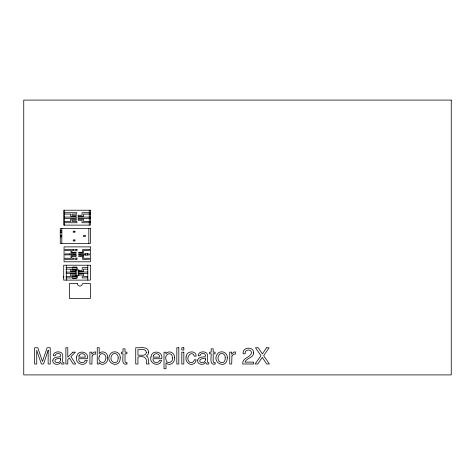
<?xml version="1.0" encoding="UTF-8"?>
<svg xmlns="http://www.w3.org/2000/svg" width="475" height="475" viewBox="0 0 475 475"><rect width="100%" height="100%" fill="white"/><g stroke="black" fill="none" stroke-linecap="round" stroke-linejoin="round"><path stroke-width="0.71" d="M63.709 277.899L63.709 276.349M65.989 276.349L70.662 276.349L70.662 273.79L76.261 273.79L76.261 274.995L71.868 274.995L71.868 276.438L77.253 276.45L77.253 277.899L66.138 277.899M71.868 269.087L72.574 269.087L72.586 269.527L76.392 269.527L76.404 269.07L71.868 269.087L71.868 270.37L76.261 270.37L76.261 271.558L70.704 271.558L70.704 269.171L66.001 269.171M77.253 276.45L76.392 276.468L76.392 276.011L72.586 276.011L72.681 276.438M64.434 212.717L76.754 212.717L76.754 214.077L72.04 214.088L72.04 215.276L76.261 215.276L76.261 216.309L70.704 216.309L70.704 214.088L64.41 214.088M90.363 212.717L82.032 212.717L82.032 215.276L78.155 215.276L78.155 216.309L83.582 216.309L83.582 214.088L90.363 214.088M64.446 217.081L76.261 217.081L76.261 218.453L64.446 218.453M90.363 217.081L78.155 217.081L78.155 218.453L90.363 218.453M64.404 221.439L70.662 221.439L70.662 219.224L76.261 219.224L76.261 220.257L72.04 220.257L72.04 221.439L76.903 221.475L76.903 222.733L64.44 222.733M90.363 221.457L83.582 221.457L83.582 219.224L78.155 219.224L78.155 220.257L82.032 220.257L82.032 222.733L90.363 222.733M60.23 230.963L61.821 230.963M60.23 232.507L61.821 232.507M60.283 235.327L61.821 235.327M60.283 236.871L61.821 236.871M85.227 253.917L78.666 254L78.666 254.689L85.227 254.944M87.287 253.917L89.419 253.917L89.419 254.944L87.287 254.944M76.392 267.122L76.392 267.627L76.392 267.122L72.586 267.122L72.586 267.627M66.138 267.627L77.259 267.627L77.259 269.07L76.41 269.07M87.839 267.627L82.205 267.627L82.205 270.358L78.155 270.358L78.155 271.558L83.41 271.558L83.41 269.171L87.786 269.171M87.923 271.991L78.155 272.074L78.155 273.273L87.923 273.535M66.102 272.074L76.261 272.074L76.261 273.273L66.102 273.273M87.786 276.349L83.41 276.349L83.41 273.79L78.155 273.79L78.155 274.995L82.205 274.995L82.205 277.899L87.839 277.899M71.868 276.438L72.586 276.438M76.392 276.011L76.392 276.45M89.247 210.223L89.247 225.12M88.819 228.552L88.819 243.449M87.786 265.216L87.786 280.113M79.01 270.358L79.01 269.925L75.406 269.937L75.406 270.37M79.01 271.558L79.01 272.074M79.01 273.273L79.01 273.79M79.01 274.995L79.01 275.423L75.406 275.423L75.406 274.995M76.392 269.076L76.392 269.527M76.392 277.899L76.392 278.415L72.586 278.415L72.586 277.899M75.406 271.558L75.406 272.074M75.406 273.273L75.406 273.79M72.586 269.087L72.586 269.527M66.286 265.216L66.286 280.113M64.653 210.223L64.653 225.12M61.821 228.552L61.821 243.449M48.189 350.295L48.141 364.004L50.237 364.004L50.237 347.753L47.114 347.753L42.477 361.493L37.81 347.753L34.657 347.753L34.657 364.004L36.759 364.004L36.7 350.295L41.373 364.004L43.552 364.004L48.189 350.295M172.413 358.008C173.607 362.401 166.618 364.729 166.03 359.765C163.792 353.643 172.716 350.811 172.413 358.008M99.138 356.879C97.078 361.475 104.363 365.263 105.444 359.848C107.837 354.564 100.308 350.598 99.138 356.879M107.683 357.853C108.615 362.562 102.184 367.009 99.085 362.49L99.085 364.004L97.25 364.004L97.25 347.694L99.186 347.694L99.186 353.596C102.208 349.57 108.621 353.151 107.683 357.853M120.24 357.829C120.157 370.227 103.36 362.71 110.717 353.584A4.893 4.893 0 0 1 113.573 351.922C117.141 351.031 120.638 354.202 120.24 357.829M186.129 356.933C184.84 361.38 189.442 366.231 193.806 363.737A4.067 4.067 0 0 0 195.599 361.849L196.175 359.812L194.239 359.812C194.008 361.594 192.351 363.043 190.523 362.567A2.44 2.44 0 0 1 188.908 361.428C185.232 357.402 192.031 349.642 194.239 356.137L196.175 356.137C196.098 349.796 185.933 350.978 186.129 356.933M227.305 357.829C227.216 370.227 210.419 362.71 217.776 353.584A4.893 4.893 0 0 1 220.638 351.922C224.2 351.031 227.703 354.202 227.305 357.829M76.689 356.945C74.296 363.939 85.696 367.686 87.246 360.287L85.286 360.287C84.324 364.23 77.918 362.918 78.725 358.714L87.412 358.714C89.312 351.185 77.158 349.386 76.689 356.945M150.997 356.945C148.604 363.939 160.01 367.686 161.553 360.287L159.6 360.287C158.632 364.23 152.226 362.918 153.039 358.714L161.72 358.714C163.626 351.185 151.466 349.386 150.997 356.945M174.444 357.817C175.489 362.49 169.29 366.985 166.007 362.674L166.007 368.731L164.012 368.731L164.012 352.213L165.947 352.213L165.947 353.78C168.833 349.541 175.322 353.127 174.444 357.817M146.377 352.343C146.419 356.553 140.386 354.902 137.934 355.199L137.934 349.642C140.38 350.022 146.27 348.145 146.377 352.343M52.832 360.115C51.906 364.681 58.603 365.78 60.77 362.437L61.714 364.076L63.977 364.058L63.977 362.591L62.789 362.467C61.845 359.296 64.731 353.044 59.862 352.064C57.214 351.34 53.152 352.397 53.378 355.775L55.237 355.775C55.284 353.382 58.342 353.127 59.998 354.006L60.723 355.484L60.248 356.636C57.778 357.295 53.497 356.802 52.832 360.115M197.683 360.115C196.757 364.681 203.448 365.78 205.616 362.437L206.566 364.076L208.822 364.058L208.822 362.591L207.634 362.467C206.69 359.296 209.576 353.044 204.713 352.064C202.059 351.34 198.004 352.397 198.223 355.775L200.082 355.775C200.135 353.382 203.187 353.127 204.85 354.006L205.574 355.484L205.093 356.636C202.623 357.295 198.348 356.802 197.683 360.115M253.715 352.854C253.692 358.025 246.442 357.817 244.981 362.122L253.638 362.122L253.638 364.004L242.761 364.004C241.923 357.693 250.266 357.817 251.513 352.943C251.59 348.442 244.251 349.428 245.171 353.78L243.147 353.78C242.036 346.881 253.834 346.067 253.715 352.854M118.162 357.889C118.346 366.86 107.475 361.6 112.076 354.944A2.707 2.707 0 0 1 113.881 353.637C116.47 352.895 118.495 355.431 118.162 357.889M225.221 357.889C225.405 366.86 214.54 361.6 219.135 354.944A2.707 2.707 0 0 1 220.94 353.637C223.535 352.895 225.554 355.431 225.221 357.889M148.61 352.135L148.01 354.522L146.318 356.018C149.405 357.141 147.683 360.982 148.8 363.28L149.233 364.004L146.532 364.004C147.25 357.651 144.347 355.603 137.934 357.034L137.934 364.004L135.731 364.004L135.731 347.753C139.573 348.122 148.378 345.782 148.61 352.135M60.669 359.581C60.83 362.288 56.531 363.897 55.005 361.623C54.097 358.103 58.757 359.029 60.669 357.978L60.669 359.581M205.515 359.581C205.675 362.288 201.376 363.897 199.856 361.623C198.942 358.103 203.603 359.029 205.515 357.978L205.515 359.581M92.108 356.001L91.907 364.004L89.912 364.004L89.912 352.153L91.806 352.153L91.806 354.202L93.919 352.106L95.677 351.945L95.677 354.047L93.694 354.231L92.108 356.001M231.919 356.001L231.717 364.004L229.728 364.004L229.728 352.153L231.616 352.153L231.616 354.202L233.736 352.106L235.493 351.945L235.493 354.047L233.504 354.231L231.919 356.001M79.058 355.739L78.779 357.135L85.363 357.135C85.755 353.453 80.198 352.278 79.058 355.739M153.366 355.739L153.092 357.135L159.677 357.135C160.063 353.453 154.512 352.278 153.366 355.739M266.505 347.753L262.39 353.97L258.24 347.753L255.485 347.753L260.941 355.674L255.117 364.004L257.777 364.004L262.277 357.325L266.659 364.004L269.39 364.004L263.673 355.674L269.129 347.753L266.505 347.753M72.907 352.153L67.794 357.188L67.794 347.753L65.882 347.753L65.882 364.004L67.794 364.004L67.794 359.557L69.463 358.031L73.162 364.004L75.703 364.004L70.912 356.594L75.454 352.153L72.907 352.153M126.914 364.004C120.87 365.756 123.31 356.796 123.007 353.78L121.404 353.78L121.404 352.153L123.007 352.153L123.007 348.846L125.02 348.846L125.02 352.153L126.914 352.153L126.914 353.78L125.02 353.78L125.02 361.517L125.442 362.348L126.914 362.437L126.914 364.004M215.074 364.004C209.03 365.756 211.47 356.796 211.173 353.78L209.564 353.78L209.564 352.153L211.173 352.153L211.173 348.846L213.186 348.846L213.186 352.153L215.074 352.153L215.074 353.78L213.186 353.78L213.186 361.517L213.602 362.348L215.074 362.437L215.074 364.004M451.25 100.088L23.75 100.088L23.75 374.912L451.25 374.912L451.25 100.088M90.363 210.223L63.709 210.223L63.709 225.12L90.363 225.12L90.363 210.223M90.363 228.552L60.272 228.552L60.272 243.449L90.363 243.449L90.363 228.552M74.937 231.218L73.221 231.218L73.221 232.251L74.937 232.251L74.937 231.218M85.268 235.582L83.469 235.582L83.469 236.615L85.268 236.615L85.268 235.582M74.937 239.952L73.221 239.952L73.221 240.979L74.937 240.979L74.937 239.952M90.363 246.887L64.054 246.887L64.054 261.784L90.363 261.784L90.363 246.887M76.986 249.375L74.937 249.375L74.937 250.752L76.986 250.752L76.986 249.375M73.744 249.553L64.998 249.553L64.998 250.58L71.007 250.58L71.007 252.967L76.089 252.967L76.089 252.284L71.868 252.284L71.868 250.58L73.744 250.58L73.744 249.553M89.419 249.553L82.549 249.553L82.549 252.284L78.666 252.284L78.666 252.967L83.41 252.967L83.41 250.58L89.419 250.58L89.419 249.553M87.287 253.745L85.227 253.745L85.227 255.117L87.287 255.117L87.287 253.745M69.635 253.917L64.998 253.917L64.998 254.944L76.089 254.689L76.089 254L69.635 253.917M76.089 255.716L71.007 255.716L71.007 258.275L64.998 258.275L64.998 259.308L73.744 259.308L73.744 258.275L71.868 258.275L71.868 256.405L76.089 256.405L76.089 255.716M83.41 255.716L78.666 255.716L78.666 256.405L82.549 256.405L82.549 259.308L89.419 259.308L89.419 258.275L83.41 258.275L83.41 255.716M76.986 258.109L74.937 258.109L74.937 259.481L76.986 259.481L76.986 258.109M90.363 265.216L63.709 265.216L63.709 280.113L90.363 280.113L90.363 265.216M77.306 283.551L69.374 283.551L69.374 298.442L90.363 298.442L90.363 283.551L82.442 283.652A2.577 2.577 0 0 1 77.354 284.115L77.306 283.551M178.82 347.753L176.825 347.753L176.825 364.004L178.82 364.004L178.82 347.753M183.831 347.753L181.806 347.753L181.806 350.01L183.831 350.01L183.831 347.753M183.831 352.213L181.806 352.213L181.806 364.004L183.831 364.004L183.831 352.213"/></g></svg>
